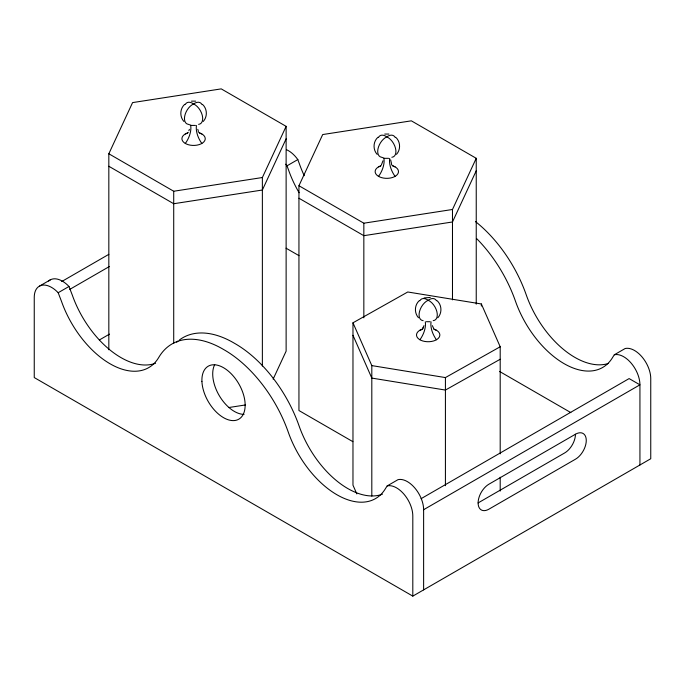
<?xml version="1.0" encoding="UTF-8"?>
<svg xmlns="http://www.w3.org/2000/svg" width="685" height="685" viewBox="0 0 685 685"><rect width="100%" height="100%" fill="white"/><g stroke="black" fill="none" stroke-linecap="round" stroke-linejoin="round"><path stroke-width="1.03" d="M382.966 160.787L381.391 164.957M188.855 130.732L189.385 129.337M423.981 325.64L422.748 328.346M108.829 349.77L108.829 153.774L132.582 102.596L221.229 88.879L286.125 126.348L286.125 351.148L273.127 379.156M262.372 366.055L262.372 177.526L286.125 126.348M286.125 138.832L262.372 190.019L173.716 203.728L108.829 166.267M352.869 441.662L298.943 410.529L298.943 185.729L322.695 134.551L411.342 120.834L476.238 158.303L476.238 304.157M452.485 299.859L452.485 209.482L476.238 158.303M476.238 170.788L452.485 221.974L363.838 235.683L298.943 198.222M423.621 589.879L423.621 509.717A22.93 13.238 60 0 0 414.827 487.994A22.93 13.238 60 0 0 397.994 479.671L387.179 485.922L385.612 488.354A77.174 44.559 60 0 1 336.943 494.767A77.174 44.559 60 0 1 288.274 432.158A101.337 58.508 60 0 0 223.524 349.461A101.337 58.508 60 0 0 158.783 357.39A77.174 44.559 60 0 1 110.105 363.812A77.174 44.559 60 0 1 61.436 301.195L58.174 292.726A24.497 14.145 60 0 0 34.25 297.401L34.25 377.563L412.807 596.121L650.75 458.744L650.75 378.582A22.93 13.238 60 0 0 641.965 356.859A22.93 13.238 60 0 0 625.122 348.537L614.308 354.787L612.75 357.227A77.174 44.559 60 0 1 564.072 363.641A77.174 44.559 60 0 1 515.403 301.023A101.337 58.508 60 0 0 476.7 238.645M203.265 121.45C207.623 116.673 207.332 108.65 202.435 104.334M396.504 154.356C400.862 149.578 400.571 141.564 395.673 137.24M422.525 328.654L423.313 327.558M437.861 317.754C442.219 312.968 441.936 304.953 437.03 300.629M184.727 104.334C179.821 108.65 179.538 116.673 183.888 121.45M377.957 137.24C373.06 141.564 372.768 149.578 377.127 154.356M419.323 300.629C414.416 304.953 414.134 312.968 418.492 317.754M39.721 285.979L50.536 279.728M61.701 281.552L108.855 254.332M58.174 292.726L68.988 286.484L72.25 294.952A77.174 44.559 60 0 0 155.598 363.23M69.75 289.395L109.497 266.448M299.114 192.733A77.174 44.559 60 0 1 288.573 170.06L287.006 165.821L297.821 159.579L299.388 163.818A77.174 44.559 60 0 0 304.243 175.694M99.334 339.991L109.497 334.117M421.121 498.663L629.121 378.582L639.936 384.824L639.936 464.987M423.621 509.717L639.936 384.824A22.93 13.238 60 0 0 631.142 363.11A22.93 13.238 60 0 0 614.308 354.787M575.451 434.23L488.927 484.192A15.293 8.828 -60 0 0 478.113 502.918A15.293 8.828 -60 0 0 488.927 509.169L575.451 459.215A15.293 8.828 -60 0 0 586.266 440.481A15.293 8.828 -60 0 0 575.451 434.23A15.293 8.828 -60 0 1 564.637 452.965L478.113 502.927M356.825 493.911L352.972 485.16L352.972 322.806L407.755 291.99L481.358 303.969L500.196 346.764L500.196 453.847M352.972 322.806L371.809 365.602L445.421 377.581L500.196 346.764M500.196 359.257L445.421 390.065L371.809 378.086L352.972 335.29M424.109 297.924L430.283 297.453M108.829 153.774L173.716 191.243L262.372 177.526M298.943 185.729L363.838 223.199L452.485 209.482M228.602 407.558L245.487 404.946M191.475 101.149L195.687 101.149M195.422 125.423L191.74 125.423M384.713 134.063L388.917 134.063M388.66 158.329L384.97 158.329M430.017 321.719L426.335 321.719M384.379 158.192L380.166 156.788A11.517 6.644 -60 0 1 378.497 146.967A11.517 6.644 -60 0 1 386.819 136.872A11.517 6.644 -60 0 1 395.134 137.36M191.149 125.286L186.936 123.882A11.517 6.644 -60 0 1 185.258 114.052A11.517 6.644 -60 0 1 193.581 103.966A11.517 6.644 -60 0 1 201.904 104.445M286.065 248.193L299.011 255.668M499.665 371.51L570.862 412.618M433.605 328.346L432.372 325.64M391.537 163.638L390.63 159.845M197.777 129.337L198.299 130.732M500.196 477.231L500.196 491.051M481.358 303.969L481.358 306.049M445.421 377.581L445.421 485.725M412.807 596.121L412.807 515.959A22.93 13.238 60 0 0 404.013 494.245A22.93 13.238 60 0 0 387.179 485.922M371.809 365.602L371.809 496.068M363.838 223.199L363.838 317.84M173.716 191.243L173.716 343.493M608.588 363.401A77.174 44.559 60 0 1 526.217 294.781A101.337 58.508 60 0 0 475.518 221.606M244.057 414.365A30.594 17.664 60 0 1 219.294 395.69A30.594 17.664 60 0 1 214.713 364.608M176.67 342.26A101.337 58.508 60 0 1 178.049 341.053M179.479 339.923A101.337 58.508 60 0 1 234.338 343.219A101.337 58.508 60 0 1 299.088 425.916A77.174 44.559 60 0 0 382.435 494.193M285.765 164.177A22.93 13.238 60 0 1 287.006 165.821M48.635 281.055A24.497 14.145 60 0 1 68.988 286.484M286.621 149.741A22.93 13.238 60 0 1 297.821 159.579M434.016 329.16A11.671 6.739 0 0 1 437.116 339.332A11.671 6.739 0 0 1 419.237 339.332A11.671 6.739 0 0 1 422.337 329.16M419.854 300.749A11.517 6.644 60 0 1 428.176 300.261A11.517 6.644 -60 0 1 436.499 300.749M423.15 320.657A11.517 6.644 -60 0 1 419.477 311.658A11.517 6.644 -60 0 1 428.176 300.261A11.517 6.644 60 0 1 436.876 311.658A11.517 6.644 60 0 1 433.203 320.657M422.808 328.714A18.401 10.617 60 0 1 419.922 330.23M425.299 321.822A18.401 10.617 -60 0 1 419.922 339.76M436.431 339.76A18.401 10.617 60 0 1 431.053 321.822M436.431 330.23A18.401 10.617 -60 0 1 433.545 328.714M199.412 132.864A11.671 6.739 0 0 1 202.52 143.028A11.671 6.739 0 0 1 184.642 143.028A11.671 6.739 0 0 1 187.741 132.864M185.258 104.445A11.517 6.644 60 0 1 193.581 103.966A11.517 6.644 60 0 1 202.28 115.363A11.517 6.644 60 0 1 198.607 124.353M188.212 132.41A18.401 10.617 60 0 1 185.327 133.935M190.704 125.518A18.401 10.617 -60 0 1 185.327 143.465M201.835 143.465A18.401 10.617 60 0 1 196.449 125.518M201.835 133.935A18.401 10.617 -60 0 1 198.188 131.58M392.651 165.77A11.671 6.739 0 0 1 395.759 175.942A11.671 6.739 0 0 1 377.872 175.942A11.671 6.739 0 0 1 380.98 165.77M378.497 137.36A11.517 6.644 60 0 1 386.819 136.872A11.517 6.644 60 0 1 395.51 148.268A11.517 6.644 60 0 1 391.846 157.267M383.942 158.432A18.401 10.617 -60 0 1 378.565 176.37M395.065 176.37A18.401 10.617 60 0 1 389.688 158.432M380.586 165.993A18.401 10.617 60 0 1 378.565 166.84M395.065 166.84A18.401 10.617 -60 0 1 391.426 164.486M201.921 381.365A30.594 17.664 60 0 0 235.203 420.453A30.594 17.664 60 0 0 233.457 376.228A30.594 17.664 60 0 0 201.921 381.365"/></g></svg>
